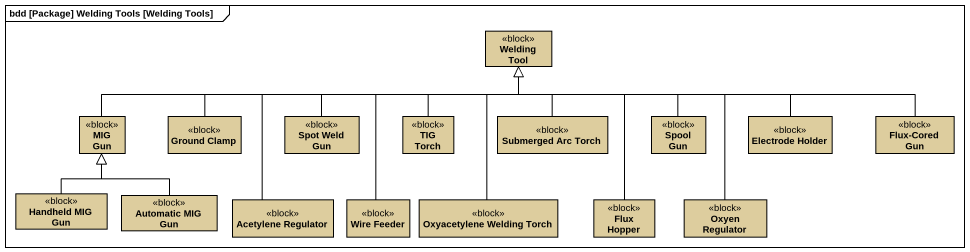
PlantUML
@startuml
mainframe bdd [Package] Welding Tools [Welding Tools]
hide circle
hide empty members
class "Welding Tool" as Welding_Tool <<block>> #DDCD9E
class "MIG Gun" as MIG_Gun <<block>> #DDCD9E
class "Ground Clamp" as Ground_Clamp <<block>> #DDCD9E
class "Spot Weld Gun" as Spot_Weld_Gun <<block>> #DDCD9E
class "TIG Torch" as TIG_Torch <<block>> #DDCD9E
class "Submerged Arc Torch" as Submerged_Arc_Torch <<block>> #DDCD9E
class "Spool Gun" as Spool_Gun <<block>> #DDCD9E
class "Electrode Holder" as Electrode_Holder <<block>> #DDCD9E
class "Flux-Cored Gun" as Flux_Cored_Gun <<block>> #DDCD9E
class "Handheld MIG Gun" as Handheld_MIG_Gun <<block>> #DDCD9E
class "Automatic MIG Gun" as Automatic_MIG_Gun <<block>> #DDCD9E
class "Acetylene Regulator" as Acetylene_Regulator <<block>> #DDCD9E
class "Wire Feeder" as Wire_Feeder <<block>> #DDCD9E
class "Oxyacetylene Welding Torch" as Oxyacetylene_Welding_Torch <<block>> #DDCD9E
class "Flux Hopper" as Flux_Hopper <<block>> #DDCD9E
class "Oxyen Regulator" as Oxyen_Regulator <<block>> #DDCD9E
MIG_Gun -right-|> Welding_Tool
Ground_Clamp -right-|> Welding_Tool
Spot_Weld_Gun -right-|> Welding_Tool
TIG_Torch -up-|> Welding_Tool
Submerged_Arc_Torch -up-|> Welding_Tool
Spool_Gun -left-|> Welding_Tool
Electrode_Holder -left-|> Welding_Tool
Flux_Cored_Gun -left-|> Welding_Tool
Handheld_MIG_Gun -up-|> MIG_Gun
Automatic_MIG_Gun -up-|> MIG_Gun
Acetylene_Regulator -up-|> Welding_Tool
Wire_Feeder -up-|> Welding_Tool
Oxyacetylene_Welding_Torch -up-|> Welding_Tool
Flux_Hopper -up-|> Welding_Tool
Oxyen_Regulator -up-|> Welding_Tool
@enduml
